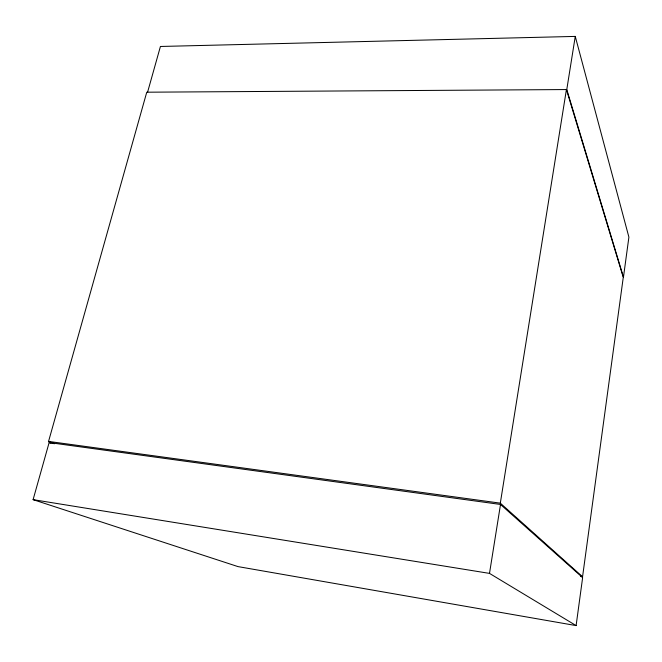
<?xml version="1.0" encoding="UTF-8"?>
<svg xmlns="http://www.w3.org/2000/svg" width="662" height="662" viewBox="0 0 662 662"><rect width="100%" height="100%" fill="white"/><g stroke="black" fill="none" stroke-linecap="round" stroke-linejoin="round"><path stroke-width="0.99" d="M582.56 576.776L623.273 277.328L566.424 89.535L500.315 503.153L582.56 576.776L580.516 576.453M576.106 625.59L582.634 577.612L500.513 504.452L49.137 442.564L33.1 499.644L238.006 566.606L576.106 625.59L489.499 573.391L33.1 499.644M489.499 573.391L500.513 504.452M575.261 36.41L628.9 237.145L623.463 277.155L566.78 89.552L575.261 36.41L160.427 46.472L147.576 92.217M54.292 443.797L48.558 441.413L146.765 92.2L566.78 89.552M48.558 441.413L500.315 503.153M49.137 442.564L51.048 443.358"/></g></svg>
